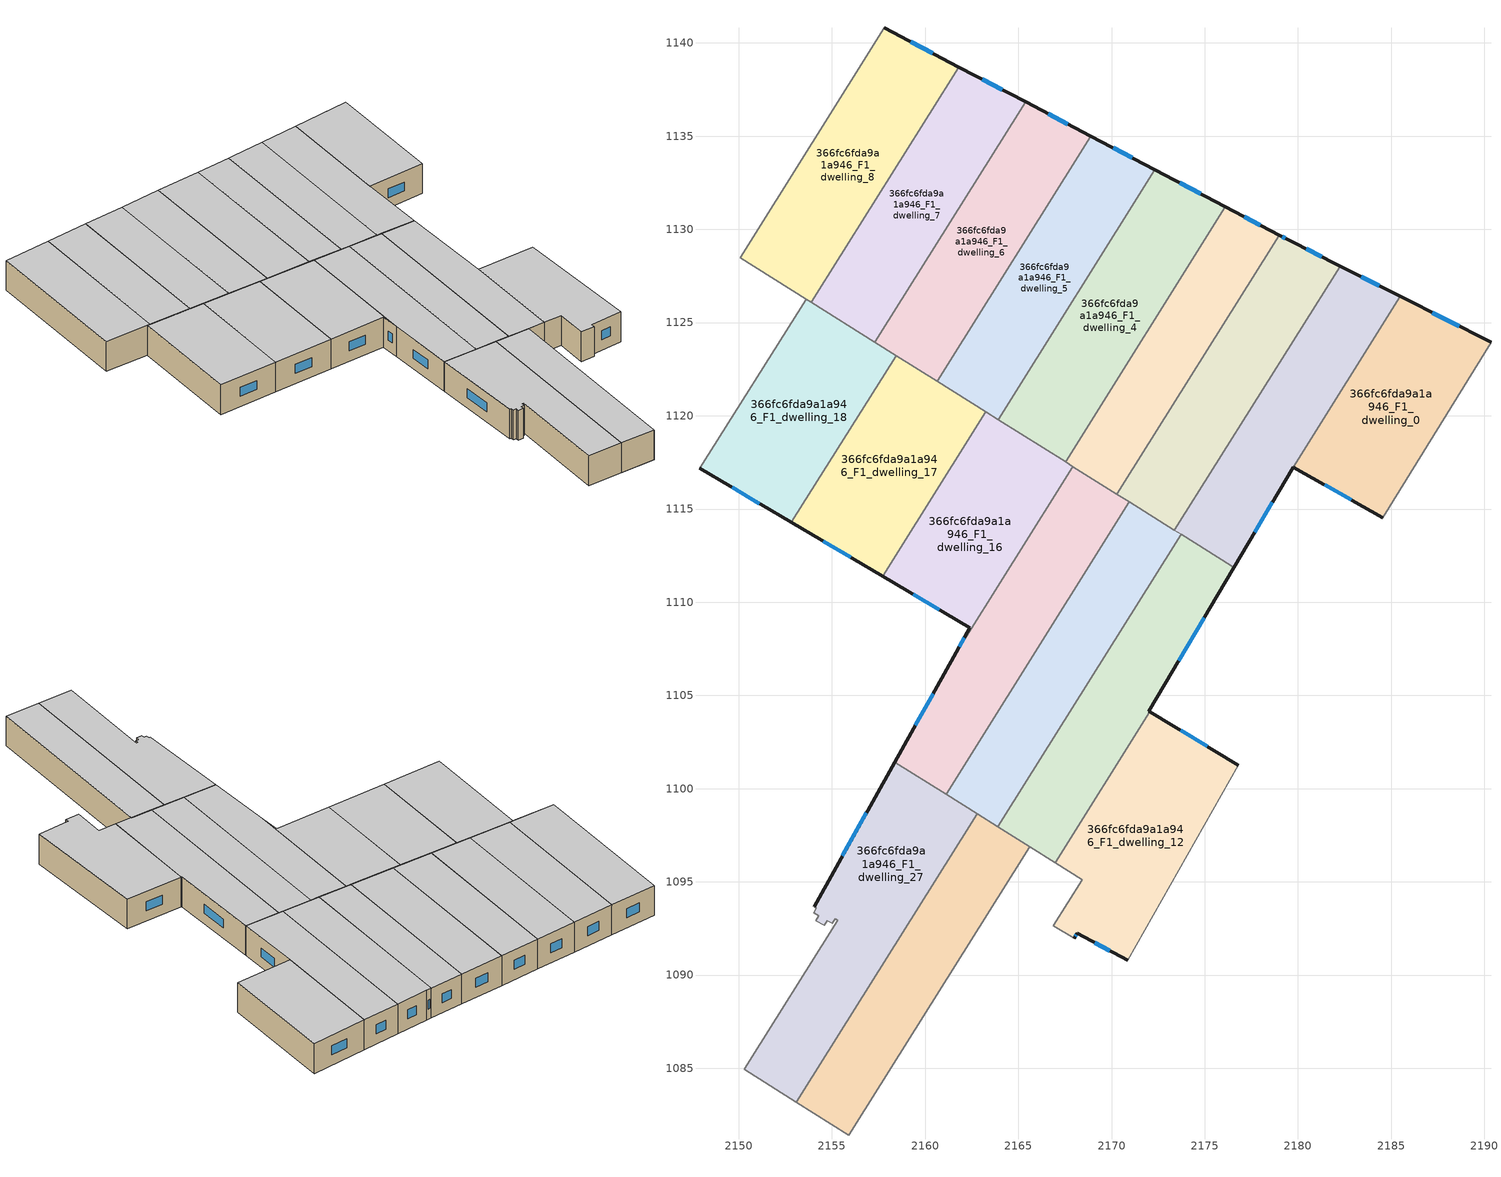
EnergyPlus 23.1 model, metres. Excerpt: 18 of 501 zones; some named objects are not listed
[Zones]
366fc6fda9a1a946_F1_dwelling_0
 floor to 366fc6fda9a1a946_F0_dwelling_0 (EU_floor_Construction): 2190.35,1123.94 2184.56,1114.54 2179.74,1117.23 2185.49,1126.4 z3
 wall outside (EU_wall_Construction): 2190.35,1123.94 2185.49,1126.4 / 2179.74,1117.23 2184.56,1114.54 z3:6
 wall to 366fc6fda9a1a946_F1_dwelling_1 (EU_wall_Construction): 2185.49,1126.4 2179.74,1117.23 z3:6
 wall adiabatic (EU_wall_Construction): 2184.56,1114.54 2190.35,1123.94 z3:6
 window (EU_Window_Construction): 2188.65,1124.81 2187.2,1125.54 / 2181.43,1116.29 2182.87,1115.49 z4.05:4.95
 ceiling to 366fc6fda9a1a946_F2_dwelling_0 (EU_floor_Construction): 2184.56,1114.54 2190.35,1123.94 2185.49,1126.4 2179.74,1117.23 z6
366fc6fda9a1a946_F1_dwelling_1
 floor to 366fc6fda9a1a946_F0_dwelling_1 (EU_floor_Construction): 2185.49,1126.4 2179.74,1117.23 2176.56,1111.86 2176.43,1111.95 2173.38,1113.86 2182.27,1128.03 z3
 wall outside (EU_wall_Construction): 2185.49,1126.4 2182.27,1128.03 / 2176.56,1111.86 2179.74,1117.23 z3:6
 wall to 366fc6fda9a1a946_F1_dwelling_2 (EU_wall_Construction): 2182.27,1128.03 2173.38,1113.86 z3:6
 wall to 366fc6fda9a1a946_F1_dwelling_13 (EU_wall_Construction): 2173.73,1113.64 2176.43,1111.95 2176.56,1111.86 z3:6
 wall to 366fc6fda9a1a946_F1_dwelling_14 (EU_wall_Construction): 2173.38,1113.86 2173.73,1113.64 z3:6
 window (EU_Window_Construction): 2184.36,1126.97 2183.4,1127.46 / 2177.68,1113.74 2178.63,1115.35 z4.05:4.95
 ceiling to 366fc6fda9a1a946_F2_dwelling_1 (EU_floor_Construction): 2179.74,1117.23 2185.49,1126.4 2182.27,1128.03 2173.38,1113.86 2176.43,1111.95 2176.56,1111.86 z6
366fc6fda9a1a946_F1_dwelling_12
 floor to 366fc6fda9a1a946_F0_dwelling_12 (EU_floor_Construction): 2176.81,1101.26 2170.86,1090.8 2168.16,1092.25 2168.01,1091.97 2166.86,1092.64 2168.42,1095.12 2166.97,1096.03 2172.06,1104.13 z3
 wall outside (EU_wall_Construction): 2176.81,1101.26 2172.06,1104.13 / 2168.01,1091.97 2168.16,1092.25 2170.86,1090.8 z3:6
 wall to 366fc6fda9a1a946_F1_dwelling_13 (EU_wall_Construction): 2172.06,1104.13 2166.97,1096.03 z3:6
 wall adiabatic (EU_wall_Construction): 2170.86,1090.8 2176.81,1101.26 z3:6
 wall to 366fc6fda9a1a946_F1_dwelling_24 (EU_wall_Construction): 2166.86,1092.64 2168.01,1091.97 z3:6
 wall to 366fc6fda9a1a946_F1_dwelling_25 (EU_wall_Construction): 2166.97,1096.03 2168.42,1095.12 2166.86,1092.64 z3:6
 window (EU_Window_Construction): 2175.14,1102.27 2173.72,1103.13 / 2169.11,1091.74 2169.91,1091.31 / 2168.06,1092.07 2168.1,1092.15 z4.05:4.95
 ceiling to 366fc6fda9a1a946_F2_dwelling_12 (EU_floor_Construction): 2170.86,1090.8 2176.81,1101.26 2172.06,1104.13 2166.97,1096.03 2168.42,1095.12 2166.86,1092.64 2168.01,1091.97 2168.16,1092.25 z6
366fc6fda9a1a946_F1_dwelling_13
 floor to 366fc6fda9a1a946_F0_dwelling_13 (EU_floor_Construction): 2176.43,1111.95 2176.56,1111.86 2172.01,1104.16 2172.06,1104.13 2166.97,1096.03 2163.89,1097.96 2173.73,1113.64 z3
 wall outside (EU_wall_Construction): 2172.06,1104.13 2172.01,1104.16 2176.56,1111.86 z3:6
 wall to 366fc6fda9a1a946_F1_dwelling_14 (EU_wall_Construction): 2173.73,1113.64 2163.89,1097.96 z3:6
 wall to 366fc6fda9a1a946_F1_dwelling_26 (EU_wall_Construction): 2163.89,1097.96 2165.61,1096.89 z3:6
 wall to 366fc6fda9a1a946_F1_dwelling_25 (EU_wall_Construction): 2165.61,1096.88 2166.97,1096.03 z3:6
 window (EU_Window_Construction): 2173.6,1106.86 2174.96,1109.16 z4.05:4.95
 ceiling to 366fc6fda9a1a946_F2_dwelling_13 (EU_floor_Construction): 2172.06,1104.13 2172.01,1104.16 2176.56,1111.86 2176.43,1111.95 2173.73,1113.64 2163.89,1097.96 2166.97,1096.03 z6
366fc6fda9a1a946_F1_dwelling_14
 floor to 366fc6fda9a1a946_F0_dwelling_14 (EU_floor_Construction): 2173.73,1113.64 2163.89,1097.96 2161.12,1099.7 2170.95,1115.38 z3
 wall to 366fc6fda9a1a946_F1_dwelling_15 (EU_wall_Construction): 2170.95,1115.38 2161.12,1099.7 z3:6
 wall to 366fc6fda9a1a946_F1_dwelling_2 (EU_wall_Construction): 2173.38,1113.86 2170.95,1115.38 z3:6
 wall to 366fc6fda9a1a946_F1_dwelling_27 (EU_wall_Construction): 2161.12,1099.7 2162.8,1098.65 z3:6
 wall to 366fc6fda9a1a946_F1_dwelling_26 (EU_wall_Construction): 2162.8,1098.65 2163.89,1097.96 z3:6
 ceiling to 366fc6fda9a1a946_F2_dwelling_14 (EU_floor_Construction): 2163.89,1097.96 2173.73,1113.64 2170.95,1115.38 2161.12,1099.7 z6
366fc6fda9a1a946_F1_dwelling_15
 floor to 366fc6fda9a1a946_F0_dwelling_15 (EU_floor_Construction): 2170.95,1115.38 2161.12,1099.7 2158.37,1101.42 2161.53,1107.07 2167.93,1117.28 z3
 wall outside (EU_wall_Construction): 2161.53,1107.07 2158.37,1101.42 z3:6
 wall to 366fc6fda9a1a946_F1_dwelling_16 (EU_wall_Construction): 2167.93,1117.28 2161.53,1107.07 z3:6
 wall to 366fc6fda9a1a946_F1_dwelling_3 (EU_wall_Construction): 2170.28,1115.8 2167.93,1117.28 z3:6
 wall to 366fc6fda9a1a946_F1_dwelling_27 (EU_wall_Construction): 2158.37,1101.42 2161.12,1099.7 z3:6
 wall to 366fc6fda9a1a946_F1_dwelling_2 (EU_wall_Construction): 2170.95,1115.38 2170.28,1115.8 z3:6
 window (EU_Window_Construction): 2160.42,1105.09 2159.48,1103.4 z4.05:4.95
 ceiling to 366fc6fda9a1a946_F2_dwelling_15 (EU_floor_Construction): 2161.12,1099.7 2170.95,1115.38 2167.93,1117.28 2161.53,1107.07 2158.37,1101.42 z6
366fc6fda9a1a946_F1_dwelling_16
 floor to 366fc6fda9a1a946_F0_dwelling_16 (EU_floor_Construction): 2167.93,1117.28 2161.53,1107.07 2162.41,1108.63 2157.73,1111.39 2163.26,1120.21 z3
 wall outside (EU_wall_Construction): 2157.73,1111.39 2162.41,1108.63 2161.53,1107.07 z3:6
 wall to 366fc6fda9a1a946_F1_dwelling_17 (EU_wall_Construction): 2163.26,1120.21 2157.73,1111.39 z3:6
 wall to 366fc6fda9a1a946_F1_dwelling_4 (EU_wall_Construction): 2167.53,1117.53 2163.91,1119.8 z3:6
 wall to 366fc6fda9a1a946_F1_dwelling_3 (EU_wall_Construction): 2167.93,1117.28 2167.53,1117.53 z3:6
 wall to 366fc6fda9a1a946_F1_dwelling_5 (EU_wall_Construction): 2163.91,1119.8 2163.26,1120.2 z3:6
 window (EU_Window_Construction): 2159.37,1110.42 2160.77,1109.6 / 2162.1,1108.09 2161.84,1107.62 z4.05:4.95
 ceiling to 366fc6fda9a1a946_F2_dwelling_16 (EU_floor_Construction): 2162.41,1108.63 2161.53,1107.07 2167.93,1117.28 2163.26,1120.21 2157.73,1111.39 z6
366fc6fda9a1a946_F1_dwelling_17
 floor to 366fc6fda9a1a946_F0_dwelling_17 (EU_floor_Construction): 2163.26,1120.21 2157.73,1111.39 2152.83,1114.28 2158.44,1123.23 z3
 wall outside (EU_wall_Construction): 2152.83,1114.28 2157.73,1111.39 z3:6
 wall to 366fc6fda9a1a946_F1_dwelling_18 (EU_wall_Construction): 2158.44,1123.23 2152.83,1114.28 z3:6
 wall to 366fc6fda9a1a946_F1_dwelling_5 (EU_wall_Construction): 2163.26,1120.21 2160.64,1121.85 z3:6
 wall to 366fc6fda9a1a946_F1_dwelling_6 (EU_wall_Construction): 2160.64,1121.85 2158.44,1123.23 z3:6
 window (EU_Window_Construction): 2154.55,1113.27 2156.01,1112.4 z4.05:4.95
 ceiling to 366fc6fda9a1a946_F2_dwelling_17 (EU_floor_Construction): 2157.73,1111.39 2163.26,1120.21 2158.44,1123.23 2152.83,1114.28 z6
366fc6fda9a1a946_F1_dwelling_18
 floor to 366fc6fda9a1a946_F0_dwelling_18 (EU_floor_Construction): 2158.44,1123.23 2152.83,1114.28 2147.92,1117.17 2153.62,1126.25 z3
 wall outside (EU_wall_Construction): 2147.92,1117.17 2152.83,1114.28 z3:6
 wall to 366fc6fda9a1a946_F1_dwelling_19 (EU_wall_Construction): 2153.62,1126.25 2147.92,1117.17 z3:6
 wall to 366fc6fda9a1a946_F1_dwelling_7 (EU_wall_Construction): 2157.3,1123.94 2153.89,1126.08 z3:6
 wall to 366fc6fda9a1a946_F1_dwelling_8 (EU_wall_Construction): 2153.89,1126.08 2153.62,1126.25 z3:6
 wall to 366fc6fda9a1a946_F1_dwelling_6 (EU_wall_Construction): 2158.44,1123.23 2157.3,1123.94 z3:6
 window (EU_Window_Construction): 2149.64,1116.16 2151.11,1115.29 z4.05:4.95
 ceiling to 366fc6fda9a1a946_F2_dwelling_18 (EU_floor_Construction): 2152.83,1114.28 2158.44,1123.23 2153.62,1126.25 2147.92,1117.17 z6
366fc6fda9a1a946_F1_dwelling_2
 floor to 366fc6fda9a1a946_F0_dwelling_2 (EU_floor_Construction): 2182.27,1128.03 2173.38,1113.86 2170.28,1115.8 2178.99,1129.7 2179.47,1129.44 z3
 wall outside (EU_wall_Construction): 2182.27,1128.03 2179.47,1129.44 2178.99,1129.7 z3:6
 wall to 366fc6fda9a1a946_F1_dwelling_3 (EU_wall_Construction): 2178.99,1129.7 2170.28,1115.8 z3:6
 window (EU_Window_Construction): 2179.31,1129.53 2179.16,1129.61 / 2181.29,1128.53 2180.45,1128.95 z4.05:4.95
 ceiling to 366fc6fda9a1a946_F2_dwelling_2 (EU_floor_Construction): 2173.38,1113.86 2182.27,1128.03 2179.47,1129.44 2178.99,1129.7 2170.28,1115.8 z6
366fc6fda9a1a946_F1_dwelling_26
 floor to 366fc6fda9a1a946_F0_dwelling_26 (EU_floor_Construction): 2165.61,1096.88 2155.91,1081.41 2153.1,1083.18 2162.8,1098.65 z3
 wall to 366fc6fda9a1a946_F1_dwelling_27 (EU_wall_Construction): 2162.8,1098.65 2153.1,1083.18 z3:6
 wall to 366fc6fda9a1a946_F1_dwelling_25 (EU_wall_Construction): 2155.91,1081.41 2165.61,1096.88 z3:6
 wall to 366fc6fda9a1a946_F1_dwelling_36 (EU_wall_Construction): 2153.1,1083.18 2155.9,1081.41 z3:6
 ceiling to 366fc6fda9a1a946_F2_dwelling_26 (EU_floor_Construction): 2155.91,1081.41 2165.61,1096.88 2162.8,1098.65 2153.1,1083.18 z6
366fc6fda9a1a946_F1_dwelling_27
 floor to 366fc6fda9a1a946_F0_dwelling_27 (EU_floor_Construction): 2162.8,1098.65 2153.1,1083.18 2150.29,1084.94 2155.31,1092.95 2155.18,1093.02 2155.02,1092.77 2154.76,1092.92 2154.6,1092.66 2154.14,1092.92 2154.28,1093.18 2154.02,1093.33 2154.17,1093.59 2154.04,1093.67 2158.37,1101.42 z3
 wall outside (EU_wall_Construction): 2158.37,1101.42 2154.04,1093.67 z3:6
 wall to 366fc6fda9a1a946_F1_dwelling_28 (EU_wall_Construction): 2154.04,1093.67 2154.17,1093.59 2154.02,1093.33 2154.28,1093.18 2154.14,1092.92 2154.6,1092.66 2154.76,1092.92 2155.02,1092.77 2155.18,1093.02 2155.31,1092.95 2150.29,1084.94 z3:6
 wall to 366fc6fda9a1a946_F1_dwelling_36 (EU_wall_Construction): 2150.29,1084.94 2153.1,1083.18 z3:6
 window (EU_Window_Construction): 2156.85,1098.7 2155.56,1096.39 z4.05:4.95
 ceiling to 366fc6fda9a1a946_F2_dwelling_27 (EU_floor_Construction): 2153.1,1083.18 2162.8,1098.65 2158.37,1101.42 2154.04,1093.67 2154.17,1093.59 2154.02,1093.33 2154.28,1093.18 2154.14,1092.92 2154.6,1092.66 2154.76,1092.92 2155.02,1092.77 2155.18,1093.02 2155.31,1092.95 2150.29,1084.94 z6
366fc6fda9a1a946_F1_dwelling_3
 floor to 366fc6fda9a1a946_F0_dwelling_3 (EU_floor_Construction): 2178.99,1129.7 2170.28,1115.8 2167.53,1117.53 2176.11,1131.21 z3
 wall outside (EU_wall_Construction): 2178.99,1129.7 2176.11,1131.21 z3:6
 wall to 366fc6fda9a1a946_F1_dwelling_4 (EU_wall_Construction): 2176.11,1131.21 2167.53,1117.53 z3:6
 window (EU_Window_Construction): 2177.98,1130.23 2177.12,1130.68 z4.05:4.95
 ceiling to 366fc6fda9a1a946_F2_dwelling_3 (EU_floor_Construction): 2170.28,1115.8 2178.99,1129.7 2176.11,1131.21 2167.53,1117.53 z6
366fc6fda9a1a946_F1_dwelling_4
 floor to 366fc6fda9a1a946_F0_dwelling_4 (EU_floor_Construction): 2176.11,1131.21 2167.53,1117.53 2163.91,1119.8 2172.32,1133.2 z3
 wall outside (EU_wall_Construction): 2176.11,1131.21 2172.32,1133.2 z3:6
 wall to 366fc6fda9a1a946_F1_dwelling_5 (EU_wall_Construction): 2172.32,1133.2 2163.91,1119.8 z3:6
 window (EU_Window_Construction): 2174.78,1131.91 2173.65,1132.5 z4.05:4.95
 ceiling to 366fc6fda9a1a946_F2_dwelling_4 (EU_floor_Construction): 2167.53,1117.53 2176.11,1131.21 2172.32,1133.2 2163.91,1119.8 z6
366fc6fda9a1a946_F1_dwelling_5
 floor to 366fc6fda9a1a946_F0_dwelling_5 (EU_floor_Construction): 2172.32,1133.2 2163.91,1119.8 2160.64,1121.85 2168.88,1135 z3
 wall outside (EU_wall_Construction): 2172.32,1133.2 2168.88,1135 z3:6
 wall to 366fc6fda9a1a946_F1_dwelling_6 (EU_wall_Construction): 2168.88,1135 2160.64,1121.85 z3:6
 window (EU_Window_Construction): 2171.11,1133.83 2170.09,1134.37 z4.05:4.95
 ceiling to 366fc6fda9a1a946_F2_dwelling_5 (EU_floor_Construction): 2163.91,1119.8 2172.32,1133.2 2168.88,1135 2160.64,1121.85 z6
366fc6fda9a1a946_F1_dwelling_6
 floor to 366fc6fda9a1a946_F0_dwelling_6 (EU_floor_Construction): 2168.88,1135 2160.64,1121.85 2157.3,1123.94 2165.39,1136.83 z3
 wall outside (EU_wall_Construction): 2168.88,1135 2165.39,1136.83 z3:6
 wall to 366fc6fda9a1a946_F1_dwelling_7 (EU_wall_Construction): 2165.39,1136.83 2157.3,1123.94 z3:6
 window (EU_Window_Construction): 2167.66,1135.64 2166.61,1136.19 z4.05:4.95
 ceiling to 366fc6fda9a1a946_F2_dwelling_6 (EU_floor_Construction): 2160.64,1121.85 2168.88,1135 2165.39,1136.83 2157.3,1123.94 z6
366fc6fda9a1a946_F1_dwelling_7
 floor to 366fc6fda9a1a946_F0_dwelling_7 (EU_floor_Construction): 2165.39,1136.83 2157.3,1123.94 2153.89,1126.08 2161.81,1138.71 z3
 wall outside (EU_wall_Construction): 2165.39,1136.83 2161.81,1138.71 z3:6
 wall to 366fc6fda9a1a946_F1_dwelling_8 (EU_wall_Construction): 2161.81,1138.71 2153.89,1126.08 z3:6
 window (EU_Window_Construction): 2164.13,1137.49 2163.07,1138.05 z4.05:4.95
 ceiling to 366fc6fda9a1a946_F2_dwelling_7 (EU_floor_Construction): 2157.3,1123.94 2165.39,1136.83 2161.81,1138.71 2153.89,1126.08 z6
366fc6fda9a1a946_F1_dwelling_8
 floor to 366fc6fda9a1a946_F0_dwelling_8 (EU_floor_Construction): 2161.81,1138.71 2153.89,1126.08 2150.07,1128.47 2157.81,1140.81 z3
 wall outside (EU_wall_Construction): 2161.81,1138.71 2157.81,1140.81 z3:6
 wall to 366fc6fda9a1a946_F1_dwelling_9 (EU_wall_Construction): 2157.81,1140.81 2150.07,1128.47 z3:6
 wall to 366fc6fda9a1a946_F1_dwelling_19 (EU_wall_Construction): 2150.07,1128.47 2153.62,1126.25 z3:6
 window (EU_Window_Construction): 2160.41,1139.44 2159.22,1140.07 z4.05:4.95
 ceiling to 366fc6fda9a1a946_F2_dwelling_8 (EU_floor_Construction): 2153.89,1126.08 2161.81,1138.71 2157.81,1140.81 2150.07,1128.47 z6
[Building]
EU S2 Campaign: North Axis=0; Terrain=City; Solar Distribution=FullExterior
[Site:Location]
Bologna: Latitude=44.5; Longitude=11.25; Time Zone=1; Elevation=37
[SizingPeriod:WeatherFileDays]
AnnualSizingPeriod: Begin Month=1; Begin Day of Month=1; End Month=12; End Day of Month=31; Day of Week for Start Day=Monday; Use Weather File Daylight Saving Period=No; Use Weather File Rain and Snow Indicators=No
[MATERIAL]
EU_InternalMass_Material: Roughness=MediumRough; Thickness=0.1; Conductivity=1; Density=1800; Specific Heat=900; Thermal Absorptance=0.9; Solar Absorptance=0.7; Visible Absorptance=0.7
[MATERIAL:NOMASS] Roughness=MediumRough; Thermal Absorptance=0.9; Solar Absorptance=0.7; Visible Absorptance=0.7
Name | Thermal Resistance
EU_wall_NoMass | 0.890213
EU_floor_NoMass | 0.79516
[WINDOWMATERIAL:SIMPLEGLAZINGSYSTEM]
EU_Window_SimpleGlazing: UFactor=4.49146; Solar Heat Gain Coefficient=0.85; Visible Transmittance=0.85
[CONSTRUCTION]
EU_wall_Construction: EU_wall_NoMass
EU_floor_Construction: EU_floor_NoMass
EU_Window_Construction: EU_Window_SimpleGlazing
EU_InternalMass_Construction: EU_InternalMass_Material
[ZONE] Type=1; Multiplier=1; Ceiling Height=autocalculate; Floor Area=autocalculate; Part of Total Floor Area=Yes
Name | Volume
366fc6fda9a1a946_F1_dwelling_0 | 179.243
366fc6fda9a1a946_F1_dwelling_1 | 184.115
366fc6fda9a1a946_F1_dwelling_12 | 199.739
366fc6fda9a1a946_F1_dwelling_13 | 197.289
366fc6fda9a1a946_F1_dwelling_14 | 181.703
366fc6fda9a1a946_F1_dwelling_15 | 194.96
366fc6fda9a1a946_F1_dwelling_16 | 171.097
366fc6fda9a1a946_F1_dwelling_17 | 178.983
366fc6fda9a1a946_F1_dwelling_18 | 181.678
366fc6fda9a1a946_F1_dwelling_2 | 181.698
366fc6fda9a1a946_F1_dwelling_26 | 181.69
366fc6fda9a1a946_F1_dwelling_27 | 227.889
366fc6fda9a1a946_F1_dwelling_3 | 158.417
366fc6fda9a1a946_F1_dwelling_4 | 204.894
366fc6fda9a1a946_F1_dwelling_5 | 181.682
366fc6fda9a1a946_F1_dwelling_6 | 181.644
366fc6fda9a1a946_F1_dwelling_7 | 181.681
366fc6fda9a1a946_F1_dwelling_8 | 199.172
[INTERNALMASS] Construction=EU_InternalMass_Construction
Name | Zone or ZoneList | Surface Area
366fc6fda9a1a946_F1_dwelling_0_EU_InternalMass | 366fc6fda9a1a946_F1_dwelling_0 | 59.7477
366fc6fda9a1a946_F1_dwelling_1_EU_InternalMass | 366fc6fda9a1a946_F1_dwelling_1 | 61.372
366fc6fda9a1a946_F1_dwelling_2_EU_InternalMass | 366fc6fda9a1a946_F1_dwelling_2 | 60.566
366fc6fda9a1a946_F1_dwelling_3_EU_InternalMass | 366fc6fda9a1a946_F1_dwelling_3 | 52.8057
366fc6fda9a1a946_F1_dwelling_4_EU_InternalMass | 366fc6fda9a1a946_F1_dwelling_4 | 68.2981
366fc6fda9a1a946_F1_dwelling_5_EU_InternalMass | 366fc6fda9a1a946_F1_dwelling_5 | 60.5606
366fc6fda9a1a946_F1_dwelling_6_EU_InternalMass | 366fc6fda9a1a946_F1_dwelling_6 | 60.5481
366fc6fda9a1a946_F1_dwelling_7_EU_InternalMass | 366fc6fda9a1a946_F1_dwelling_7 | 60.5603
366fc6fda9a1a946_F1_dwelling_8_EU_InternalMass | 366fc6fda9a1a946_F1_dwelling_8 | 66.3905
366fc6fda9a1a946_F1_dwelling_12_EU_InternalMass | 366fc6fda9a1a946_F1_dwelling_12 | 66.5792
366fc6fda9a1a946_F1_dwelling_13_EU_InternalMass | 366fc6fda9a1a946_F1_dwelling_13 | 65.763
366fc6fda9a1a946_F1_dwelling_14_EU_InternalMass | 366fc6fda9a1a946_F1_dwelling_14 | 60.5677
366fc6fda9a1a946_F1_dwelling_15_EU_InternalMass | 366fc6fda9a1a946_F1_dwelling_15 | 64.9865
366fc6fda9a1a946_F1_dwelling_16_EU_InternalMass | 366fc6fda9a1a946_F1_dwelling_16 | 57.0328
366fc6fda9a1a946_F1_dwelling_17_EU_InternalMass | 366fc6fda9a1a946_F1_dwelling_17 | 59.661
366fc6fda9a1a946_F1_dwelling_18_EU_InternalMass | 366fc6fda9a1a946_F1_dwelling_18 | 60.5596
366fc6fda9a1a946_F1_dwelling_26_EU_InternalMass | 366fc6fda9a1a946_F1_dwelling_26 | 60.5627
366fc6fda9a1a946_F1_dwelling_27_EU_InternalMass | 366fc6fda9a1a946_F1_dwelling_27 | 75.9639
[OTHEREQUIPMENT] Fuel Type=Electricity; Design Level Calculation Method=Watts/Area; Power per Zone Floor Area=1; Fraction Latent=0; Fraction Radiant=0; Fraction Lost=0; Carbon Dioxide Generation Rate=0; EndUse Subcategory=EU_Step8_InternalGains
Name | Zone or ZoneList or Space or SpaceList | Schedule
EU_Step8_InternalGain_366fc6fda9a1a946_F1_dwelling_0_f000 | 366fc6fda9a1a946_F1_dwelling_0 | EU_Step8_GainSchedule_366fc6fda9a1a946_F1_dwelling_0_f000
EU_Step8_InternalGain_366fc6fda9a1a946_F1_dwelling_1_f000 | 366fc6fda9a1a946_F1_dwelling_1 | EU_Step8_GainSchedule_366fc6fda9a1a946_F1_dwelling_1_f000
EU_Step8_InternalGain_366fc6fda9a1a946_F1_dwelling_2_f000 | 366fc6fda9a1a946_F1_dwelling_2 | EU_Step8_GainSchedule_366fc6fda9a1a946_F1_dwelling_2_f000
EU_Step8_InternalGain_366fc6fda9a1a946_F1_dwelling_3_f000 | 366fc6fda9a1a946_F1_dwelling_3 | EU_Step8_GainSchedule_366fc6fda9a1a946_F1_dwelling_3_f000
EU_Step8_InternalGain_366fc6fda9a1a946_F1_dwelling_4_f000 | 366fc6fda9a1a946_F1_dwelling_4 | EU_Step8_GainSchedule_366fc6fda9a1a946_F1_dwelling_4_f000
EU_Step8_InternalGain_366fc6fda9a1a946_F1_dwelling_5_f000 | 366fc6fda9a1a946_F1_dwelling_5 | EU_Step8_GainSchedule_366fc6fda9a1a946_F1_dwelling_5_f000
EU_Step8_InternalGain_366fc6fda9a1a946_F1_dwelling_6_f000 | 366fc6fda9a1a946_F1_dwelling_6 | EU_Step8_GainSchedule_366fc6fda9a1a946_F1_dwelling_6_f000
EU_Step8_InternalGain_366fc6fda9a1a946_F1_dwelling_7_f000 | 366fc6fda9a1a946_F1_dwelling_7 | EU_Step8_GainSchedule_366fc6fda9a1a946_F1_dwelling_7_f000
EU_Step8_InternalGain_366fc6fda9a1a946_F1_dwelling_8_f000 | 366fc6fda9a1a946_F1_dwelling_8 | EU_Step8_GainSchedule_366fc6fda9a1a946_F1_dwelling_8_f000
EU_Step8_InternalGain_366fc6fda9a1a946_F1_dwelling_12_f000 | 366fc6fda9a1a946_F1_dwelling_12 | EU_Step8_GainSchedule_366fc6fda9a1a946_F1_dwelling_12_f000
EU_Step8_InternalGain_366fc6fda9a1a946_F1_dwelling_13_f000 | 366fc6fda9a1a946_F1_dwelling_13 | EU_Step8_GainSchedule_366fc6fda9a1a946_F1_dwelling_13_f000
EU_Step8_InternalGain_366fc6fda9a1a946_F1_dwelling_14_f000 | 366fc6fda9a1a946_F1_dwelling_14 | EU_Step8_GainSchedule_366fc6fda9a1a946_F1_dwelling_14_f000
EU_Step8_InternalGain_366fc6fda9a1a946_F1_dwelling_15_f000 | 366fc6fda9a1a946_F1_dwelling_15 | EU_Step8_GainSchedule_366fc6fda9a1a946_F1_dwelling_15_f000
EU_Step8_InternalGain_366fc6fda9a1a946_F1_dwelling_16_f000 | 366fc6fda9a1a946_F1_dwelling_16 | EU_Step8_GainSchedule_366fc6fda9a1a946_F1_dwelling_16_f000
EU_Step8_InternalGain_366fc6fda9a1a946_F1_dwelling_17_f000 | 366fc6fda9a1a946_F1_dwelling_17 | EU_Step8_GainSchedule_366fc6fda9a1a946_F1_dwelling_17_f000
EU_Step8_InternalGain_366fc6fda9a1a946_F1_dwelling_18_f000 | 366fc6fda9a1a946_F1_dwelling_18 | EU_Step8_GainSchedule_366fc6fda9a1a946_F1_dwelling_18_f000
EU_Step8_InternalGain_366fc6fda9a1a946_F1_dwelling_26_f000 | 366fc6fda9a1a946_F1_dwelling_26 | EU_Step8_GainSchedule_366fc6fda9a1a946_F1_dwelling_26_f000
EU_Step8_InternalGain_366fc6fda9a1a946_F1_dwelling_27_f000 | 366fc6fda9a1a946_F1_dwelling_27 | EU_Step8_GainSchedule_366fc6fda9a1a946_F1_dwelling_27_f000
[ZONEVENTILATION:DESIGNFLOWRATE] Schedule=EU_AlwaysOn; Design Flow Rate Calculation Method=AirChanges/Hour; Air Changes per Hour=0.718634; Ventilation Type=Natural; Fan Pressure Rise=0; Fan Total Efficiency=1; Constant Term Coefficient=1; Temperature Term Coefficient=0; Velocity Term Coefficient=0; Velocity Squared Term Coefficient=0; Minimum Indoor Temperature=-100; Maximum Indoor Temperature=100; Delta Temperature=-100; Minimum Outdoor Temperature=-100; Maximum Outdoor Temperature=100; Maximum Wind Speed=40
Name | Zone or ZoneList or Space or SpaceList
EU_ConstantAir_366fc6fda9a1a946_F1_dwelling_0 | 366fc6fda9a1a946_F1_dwelling_0
EU_ConstantAir_366fc6fda9a1a946_F1_dwelling_1 | 366fc6fda9a1a946_F1_dwelling_1
EU_ConstantAir_366fc6fda9a1a946_F1_dwelling_2 | 366fc6fda9a1a946_F1_dwelling_2
EU_ConstantAir_366fc6fda9a1a946_F1_dwelling_3 | 366fc6fda9a1a946_F1_dwelling_3
EU_ConstantAir_366fc6fda9a1a946_F1_dwelling_4 | 366fc6fda9a1a946_F1_dwelling_4
EU_ConstantAir_366fc6fda9a1a946_F1_dwelling_5 | 366fc6fda9a1a946_F1_dwelling_5
EU_ConstantAir_366fc6fda9a1a946_F1_dwelling_6 | 366fc6fda9a1a946_F1_dwelling_6
EU_ConstantAir_366fc6fda9a1a946_F1_dwelling_7 | 366fc6fda9a1a946_F1_dwelling_7
EU_ConstantAir_366fc6fda9a1a946_F1_dwelling_8 | 366fc6fda9a1a946_F1_dwelling_8
EU_ConstantAir_366fc6fda9a1a946_F1_dwelling_12 | 366fc6fda9a1a946_F1_dwelling_12
EU_ConstantAir_366fc6fda9a1a946_F1_dwelling_13 | 366fc6fda9a1a946_F1_dwelling_13
EU_ConstantAir_366fc6fda9a1a946_F1_dwelling_14 | 366fc6fda9a1a946_F1_dwelling_14
EU_ConstantAir_366fc6fda9a1a946_F1_dwelling_15 | 366fc6fda9a1a946_F1_dwelling_15
EU_ConstantAir_366fc6fda9a1a946_F1_dwelling_16 | 366fc6fda9a1a946_F1_dwelling_16
EU_ConstantAir_366fc6fda9a1a946_F1_dwelling_17 | 366fc6fda9a1a946_F1_dwelling_17
EU_ConstantAir_366fc6fda9a1a946_F1_dwelling_18 | 366fc6fda9a1a946_F1_dwelling_18
EU_ConstantAir_366fc6fda9a1a946_F1_dwelling_26 | 366fc6fda9a1a946_F1_dwelling_26
EU_ConstantAir_366fc6fda9a1a946_F1_dwelling_27 | 366fc6fda9a1a946_F1_dwelling_27
[HVACTEMPLATE:ZONE:IDEALLOADSAIRSYSTEM] System Availability Schedule=EU_AlwaysOn; Maximum Heating Supply Air Temperature=50; Minimum Cooling Supply Air Temperature=13; Maximum Heating Supply Air Humidity Ratio=0.0156; Minimum Cooling Supply Air Humidity Ratio=0.0077; Heating Limit=NoLimit; Cooling Limit=NoLimit; Heating Availability Schedule=EU_AlwaysOn; Cooling Availability Schedule=EU_CoolingOff; Dehumidification Control Type=ConstantSensibleHeatRatio; Cooling Sensible Heat Ratio=0.7; Dehumidification Setpoint=60; Humidification Control Type=None; Humidification Setpoint=30; Outdoor Air Method=None; Outdoor Air Flow Rate per Person=0.00944; Outdoor Air Flow Rate per Zone Floor Area=0; Outdoor Air Flow Rate per Zone=0; Demand Controlled Ventilation Type=None; Outdoor Air Economizer Type=NoEconomizer; Heat Recovery Type=None; Sensible Heat Recovery Effectiveness=0.7; Latent Heat Recovery Effectiveness=0.65
Name | Template Thermostat
366fc6fda9a1a946_F1_dwelling_0 | EU_HeatOnly_366fc6fda9a1a946_F1_dwelling_0
366fc6fda9a1a946_F1_dwelling_1 | EU_HeatOnly_366fc6fda9a1a946_F1_dwelling_1
366fc6fda9a1a946_F1_dwelling_2 | EU_HeatOnly_366fc6fda9a1a946_F1_dwelling_2
366fc6fda9a1a946_F1_dwelling_3 | EU_HeatOnly_366fc6fda9a1a946_F1_dwelling_3
366fc6fda9a1a946_F1_dwelling_4 | EU_HeatOnly_366fc6fda9a1a946_F1_dwelling_4
366fc6fda9a1a946_F1_dwelling_5 | EU_HeatOnly_366fc6fda9a1a946_F1_dwelling_5
366fc6fda9a1a946_F1_dwelling_6 | EU_HeatOnly_366fc6fda9a1a946_F1_dwelling_6
366fc6fda9a1a946_F1_dwelling_7 | EU_HeatOnly_366fc6fda9a1a946_F1_dwelling_7
366fc6fda9a1a946_F1_dwelling_8 | EU_HeatOnly_366fc6fda9a1a946_F1_dwelling_8
366fc6fda9a1a946_F1_dwelling_12 | EU_HeatOnly_366fc6fda9a1a946_F1_dwelling_12
366fc6fda9a1a946_F1_dwelling_13 | EU_HeatOnly_366fc6fda9a1a946_F1_dwelling_13
366fc6fda9a1a946_F1_dwelling_14 | EU_HeatOnly_366fc6fda9a1a946_F1_dwelling_14
366fc6fda9a1a946_F1_dwelling_15 | EU_HeatOnly_366fc6fda9a1a946_F1_dwelling_15
366fc6fda9a1a946_F1_dwelling_16 | EU_HeatOnly_366fc6fda9a1a946_F1_dwelling_16
366fc6fda9a1a946_F1_dwelling_17 | EU_HeatOnly_366fc6fda9a1a946_F1_dwelling_17
366fc6fda9a1a946_F1_dwelling_18 | EU_HeatOnly_366fc6fda9a1a946_F1_dwelling_18
366fc6fda9a1a946_F1_dwelling_26 | EU_HeatOnly_366fc6fda9a1a946_F1_dwelling_26
366fc6fda9a1a946_F1_dwelling_27 | EU_HeatOnly_366fc6fda9a1a946_F1_dwelling_27
[SIZING:ZONE] Zone Cooling Design Supply Air Temperature Input Method=SupplyAirTemperature; Zone Cooling Design Supply Air Temperature=13; Zone Heating Design Supply Air Temperature Input Method=SupplyAirTemperature; Zone Heating Design Supply Air Temperature=50; Zone Cooling Design Supply Air Humidity Ratio=0.008; Zone Heating Design Supply Air Humidity Ratio=0.008; Cooling Design Air Flow Method=DesignDay; Cooling Design Air Flow Rate=0; Cooling Minimum Air Flow per Zone Floor Area=0.000762; Cooling Minimum Air Flow=0; Cooling Minimum Air Flow Fraction=0.2; Heating Design Air Flow Method=DesignDay; Heating Design Air Flow Rate=0; Heating Maximum Air Flow per Zone Floor Area=0.002032; Heating Maximum Air Flow=0.141576; Heating Maximum Air Flow Fraction=0.3; Account for Dedicated Outdoor Air System=No; Dedicated Outdoor Air System Control Strategy=NeutralSupplyAir; Dedicated Outdoor Air Low Setpoint Temperature for Design=autosize; Dedicated Outdoor Air High Setpoint Temperature for Design=autosize; Zone Load Sizing Method=Sensible Load Only No Latent Load; Zone Latent Cooling Design Supply Air Humidity Ratio Input Method=HumidityRatioDifference; Zone Cooling Design Supply Air Humidity Ratio Difference=0.005; Zone Latent Heating Design Supply Air Humidity Ratio Input Method=HumidityRatioDifference; Zone Humidification Design Supply Air Humidity Ratio Difference=0.005
366fc6fda9a1a946_F1_dwelling_0; 366fc6fda9a1a946_F1_dwelling_1; 366fc6fda9a1a946_F1_dwelling_2; 366fc6fda9a1a946_F1_dwelling_3; 366fc6fda9a1a946_F1_dwelling_4; 366fc6fda9a1a946_F1_dwelling_5; 366fc6fda9a1a946_F1_dwelling_6; 366fc6fda9a1a946_F1_dwelling_7; 366fc6fda9a1a946_F1_dwelling_8; 366fc6fda9a1a946_F1_dwelling_12; 366fc6fda9a1a946_F1_dwelling_13; 366fc6fda9a1a946_F1_dwelling_14; 366fc6fda9a1a946_F1_dwelling_15; 366fc6fda9a1a946_F1_dwelling_16; 366fc6fda9a1a946_F1_dwelling_17; 366fc6fda9a1a946_F1_dwelling_18; 366fc6fda9a1a946_F1_dwelling_26; 366fc6fda9a1a946_F1_dwelling_27
[SCHEDULE:CONSTANT]
Name | Hourly Value
EU_AlwaysOn | 1
EU_CoolingOff | 0
[SCHEDULE:FILE] Column Number=1; Rows to Skip at Top=0; Number of Hours of Data=8760; Column Separator=Comma; Interpolate to Timestep=No; Minutes per Item=60; Adjust Schedule for Daylight Savings=Yes
Name | File
EU_Step8_GainSchedule_366fc6fda9a1a946_F1_dwelling_0_f000 | ../../schedules/366fc6fda9a1a946/366fc6fda9a1a946_F1_dwelling_0_f000_gain.csv
EU_Step8_GainSchedule_366fc6fda9a1a946_F1_dwelling_1_f000 | ../../schedules/366fc6fda9a1a946/366fc6fda9a1a946_F1_dwelling_1_f000_gain.csv
EU_Step8_GainSchedule_366fc6fda9a1a946_F1_dwelling_2_f000 | ../../schedules/366fc6fda9a1a946/366fc6fda9a1a946_F1_dwelling_2_f000_gain.csv
EU_Step8_GainSchedule_366fc6fda9a1a946_F1_dwelling_3_f000 | ../../schedules/366fc6fda9a1a946/366fc6fda9a1a946_F1_dwelling_3_f000_gain.csv
EU_Step8_GainSchedule_366fc6fda9a1a946_F1_dwelling_4_f000 | ../../schedules/366fc6fda9a1a946/366fc6fda9a1a946_F1_dwelling_4_f000_gain.csv
EU_Step8_GainSchedule_366fc6fda9a1a946_F1_dwelling_5_f000 | ../../schedules/366fc6fda9a1a946/366fc6fda9a1a946_F1_dwelling_5_f000_gain.csv
EU_Step8_GainSchedule_366fc6fda9a1a946_F1_dwelling_6_f000 | ../../schedules/366fc6fda9a1a946/366fc6fda9a1a946_F1_dwelling_6_f000_gain.csv
EU_Step8_GainSchedule_366fc6fda9a1a946_F1_dwelling_7_f000 | ../../schedules/366fc6fda9a1a946/366fc6fda9a1a946_F1_dwelling_7_f000_gain.csv
EU_Step8_GainSchedule_366fc6fda9a1a946_F1_dwelling_8_f000 | ../../schedules/366fc6fda9a1a946/366fc6fda9a1a946_F1_dwelling_8_f000_gain.csv
EU_Step8_GainSchedule_366fc6fda9a1a946_F1_dwelling_12_f000 | ../../schedules/366fc6fda9a1a946/366fc6fda9a1a946_F1_dwelling_12_f000_gain.csv
EU_Step8_GainSchedule_366fc6fda9a1a946_F1_dwelling_13_f000 | ../../schedules/366fc6fda9a1a946/366fc6fda9a1a946_F1_dwelling_13_f000_gain.csv
EU_Step8_GainSchedule_366fc6fda9a1a946_F1_dwelling_14_f000 | ../../schedules/366fc6fda9a1a946/366fc6fda9a1a946_F1_dwelling_14_f000_gain.csv
EU_Step8_GainSchedule_366fc6fda9a1a946_F1_dwelling_15_f000 | ../../schedules/366fc6fda9a1a946/366fc6fda9a1a946_F1_dwelling_15_f000_gain.csv
EU_Step8_GainSchedule_366fc6fda9a1a946_F1_dwelling_16_f000 | ../../schedules/366fc6fda9a1a946/366fc6fda9a1a946_F1_dwelling_16_f000_gain.csv
EU_Step8_GainSchedule_366fc6fda9a1a946_F1_dwelling_17_f000 | ../../schedules/366fc6fda9a1a946/366fc6fda9a1a946_F1_dwelling_17_f000_gain.csv
EU_Step8_GainSchedule_366fc6fda9a1a946_F1_dwelling_18_f000 | ../../schedules/366fc6fda9a1a946/366fc6fda9a1a946_F1_dwelling_18_f000_gain.csv
EU_Step8_GainSchedule_366fc6fda9a1a946_F1_dwelling_26_f000 | ../../schedules/366fc6fda9a1a946/366fc6fda9a1a946_F1_dwelling_26_f000_gain.csv
EU_Step8_GainSchedule_366fc6fda9a1a946_F1_dwelling_27_f000 | ../../schedules/366fc6fda9a1a946/366fc6fda9a1a946_F1_dwelling_27_f000_gain.csv
